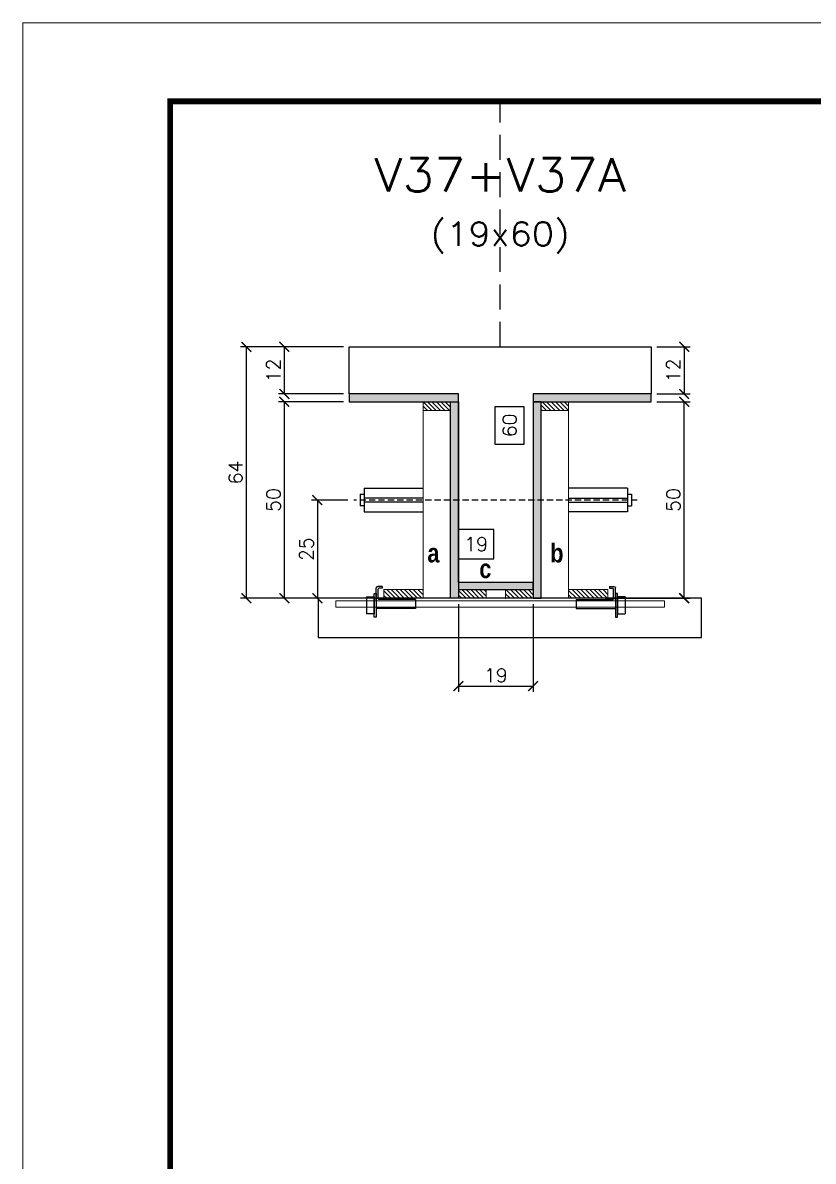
# Model space of a CAD drawing. Header units: millimetres. Extents: x 2921 to 9246, y 316 to 11751.
# Drawn here: x 7676 to 8078, y 4232 to 4812 of the extents above; entities that cross this region are included whole.
import ezdxf
from ezdxf.enums import TextEntityAlignment as Align

# ---------------------------------------------------------------- set-up
doc = ezdxf.new("R2010")
doc.units = ezdxf.units.MM
doc.linetypes.add('DASHED', pattern=[0.75, 0.5, -0.25])
doc.linetypes.add('HIDDEN', pattern=[9.525, 6.35, -3.175])
for name, color, linetype in [('1', 3, 'Continuous'), ('barrote', 251, 'Continuous'), ('COTA', 241, 'Continuous'), ('Cota Seção (2x)', 4, 'Continuous'), ('detalhes', 4, 'Continuous'), ('Hachura', 253, 'Continuous'), ('Painéis', 200, 'Continuous'), ('presilha', 1, 'Continuous'), ('TENSOR', 3, 'Continuous'), ('Texto de Titulo', 7, 'Continuous'), ('Texto Qtd Sarr', 242, 'Continuous')]:
    doc.layers.add(name, color=color, linetype=linetype)
for name, color, linetype, lineweight in [('CONCRETO', 251, 'Continuous', 25), ('Folhas', 255, 'Continuous', 9), ('Madeira', 126, 'Continuous', 18), ('SARRAFO DE PRESSAO', 251, 'DASHED', 9), ('SCO-___-LAJ', 2, 'Continuous', 0), ('Texto Seção', 7, 'Continuous', 15)]:
    doc.layers.add(name, color=color, linetype=linetype, lineweight=lineweight)
doc.styles.add('Romans', font='romans.shx')
doc.styles.add('TECNICA', font='techb___.ttf', dxfattribs={"height": 10})
doc.dimstyles.new('Cota Seção (2x)', dxfattribs={"dimtxt": 7, "dimasz": 5, "dimexe": 3, "dimexo": 3, "dimgap": 2, "dimtad": 3, "dimdec": 1, "dimlfac": 0.5, "dimzin": 12, "dimdsep": 46, "dimtxsty": 'Romans', "dimblk": 'ARCHTICK', "dimcen": 0, "dimclrd": 4, "dimclre": 4, "dimclrt": 1, "dimadec": 1, "dimazin": 3, "dimtfac": 1, "dimtdec": 1, "dimtmove": 0, "dimatfit": 3, "dimldrblk": 'OBLIQUE', "dimfxl": 1, "dimtolj": 1, "dimtzin": 12, "dimarcsym": 0})
doc.dimstyles.new('Cota Seção interna', dxfattribs={"dimtxt": 7, "dimasz": 6, "dimexe": 0.18, "dimexo": 2, "dimgap": -4, "dimtad": 3, "dimdec": 1, "dimlfac": 0.5, "dimzin": 12, "dimdsep": 46, "dimtxsty": 'Romans', "dimblk": 'ARCHTICK', "dimcen": 0.09, "dimse1": 1, "dimse2": 1, "dimsd1": 1, "dimsd2": 1, "dimclrd": 180, "dimclre": 5, "dimclrt": 1, "dimadec": 0, "dimazin": 3, "dimtfac": 1, "dimtdec": 1, "dimtofl": 0, "dimtmove": 0, "dimatfit": 3, "dimldrblk": 'ARCHTICK', "dimfxl": 1, "dimtolj": 1, "dimtzin": 0, "dimarcsym": 0})
pattern_1 = [(315, (30854.5243, -3710.9941), (1.12253202, 1.12253202), [])]

# ---------------------------------------------------------------- blocks, each defined once
blk = doc.blocks.new('9999999999')
at = {"layer": 'Folhas'}
blk.add_lwpolyline([(98138.98, 34190.21), (99623.98, 34190.21), (99623.98, 35240.21), (98138.98, 35240.21)], close=True, dxfattribs=at)
at = {"layer": 'Folhas', "color": 30, "const_width": 3}
blk.add_lwpolyline([(98213.98, 34230.21), (99583.98, 34230.21), (99583.98, 35200.21), (98213.98, 35200.21)], close=True, dxfattribs=at)
blk = doc.blocks.new('titulo1')
at = {"layer": 'Defpoints', "color": 252, "linetype": 'HIDDEN', "ltscale": 2}
blk.add_line((0, 0), (0, 125), dxfattribs=at)
at = {"layer": 'Defpoints', "style": 'Romans', "oblique": 15}
blk.add_attdef('FOLHA', text='', height=10, dxfattribs=at).set_placement((0, 15.58), align=Align.MIDDLE_CENTER)
at = {"layer": 'Texto Qtd Sarr', "color": 3, "style": 'Romans', "oblique": 15}
for tag, height, p in [('TITULO', 17, (0, 71.45)), ('SEÇÃO', 12, (0, 41.55))]:
    blk.add_attdef(tag, text='', height=height, dxfattribs=at).set_placement(p, align=Align.MIDDLE_CENTER)
blk = doc.blocks.new('_ArchTick')
at = {"color": 0, "linetype": 'ByBlock', "const_width": 0.15}
blk.add_lwpolyline([(-0.5, -0.5), (0.5, 0.5)], dxfattribs=at)
blk = doc.blocks.new('*D346')
at = {"layer": 'COTA', "color": 4, "lineweight": -2, "transparency": 16777216}
for p, q in [((7998.9, 4646.65), (8015.78, 4646.65)), ((8012.78, 4646.65), (8012.78, 4622.65)), ((7998.9, 4622.65), (8015.78, 4622.65))]:
    blk.add_line(p, q, dxfattribs=at)
at = {"layer": 'Defpoints', "color": 0, "transparency": 16777216}
for p in [(7995.9, 4646.65), (7995.9, 4622.65), (8012.78, 4622.65)]:
    blk.add_point(p, dxfattribs=at)
at = {"layer": 'COTA', "color": 4, "lineweight": -2, "transparency": 16777216, "xscale": 5, "yscale": 5, "zscale": 5}
for p, rotation in [((8012.78, 4646.65), 90), ((8012.78, 4622.65), 270)]:
    blk.add_blockref('_ArchTick', p, dxfattribs=dict(at, rotation=rotation))
at = {"layer": 'COTA', "color": 1, "transparency": 16777216, "insert": (8007.28, 4634.65), "char_height": 7, "attachment_point": 5, "rotation": 90, "style": 'Romans'}
blk.add_mtext('\\A1;12', dxfattribs=at)
blk = doc.blocks.new('_Oblique')
at = {"layer": '1', "color": 0, "lineweight": -2}
blk.add_line((-0.5, -0.5), (0.5, 0.5), dxfattribs=at)
blk = doc.blocks.new('*D347')
at = {"layer": 'COTA', "color": 4, "lineweight": -2, "transparency": 16777216}
for p, q in [((7839.3, 4646.65), (7786.93, 4646.65)), ((7789.93, 4518.65), (7789.93, 4646.65)), ((7861.3, 4518.65), (7786.93, 4518.65))]:
    blk.add_line(p, q, dxfattribs=at)
at = {"layer": 'Defpoints', "color": 0, "transparency": 16777216}
for p in [(7789.93, 4646.65), (7842.3, 4646.65), (7864.3, 4518.65)]:
    blk.add_point(p, dxfattribs=at)
at = {"layer": 'COTA', "color": 4, "lineweight": -2, "transparency": 16777216, "xscale": 5, "yscale": 5, "zscale": 5}
for p, rotation in [((7789.93, 4646.65), 90), ((7789.93, 4518.65), 270)]:
    blk.add_blockref('_ArchTick', p, dxfattribs=dict(at, rotation=rotation))
at = {"layer": 'COTA', "color": 1, "transparency": 16777216, "insert": (7784.43, 4582.65), "char_height": 7, "attachment_point": 5, "rotation": 90, "style": 'Romans'}
blk.add_mtext('\\A1;64', dxfattribs=at)
blk = doc.blocks.new('*D348')
at = {"layer": 'COTA', "color": 4, "lineweight": -2, "transparency": 16777216}
for p, q in [((7998.9, 4618.65), (8015.78, 4618.65)), ((8012.78, 4518.65), (8012.78, 4618.65)), ((7972.5, 4518.65), (8015.78, 4518.65))]:
    blk.add_line(p, q, dxfattribs=at)
at = {"layer": 'Defpoints', "color": 0, "transparency": 16777216}
for p in [(7995.9, 4618.65), (8012.78, 4618.65), (7969.5, 4518.65)]:
    blk.add_point(p, dxfattribs=at)
at = {"layer": 'COTA', "color": 4, "lineweight": -2, "transparency": 16777216, "xscale": 5, "yscale": 5, "zscale": 5}
for p, rotation in [((8012.78, 4618.65), 90), ((8012.78, 4518.65), 270)]:
    blk.add_blockref('_ArchTick', p, dxfattribs=dict(at, rotation=rotation))
at = {"layer": 'COTA', "color": 1, "transparency": 16777216, "insert": (8007.28, 4568.65), "char_height": 7, "attachment_point": 5, "rotation": 90, "style": 'Romans'}
blk.add_mtext('\\A1;50', dxfattribs=at)
blk = doc.blocks.new('*D349')
at = {"layer": 'Cota Seção (2x)', "color": 180, "lineweight": -2, "transparency": 16777216}
for p, q in [((7931.4, 4616.15), (7916.4, 4616.15)), ((7916.4, 4616.15), (7916.4, 4597.15)), ((7931.4, 4597.15), (7931.4, 4616.15)), ((7916.4, 4597.15), (7931.4, 4597.15))]:
    blk.add_line(p, q, dxfattribs=at)
at = {"layer": 'Defpoints', "color": 0, "transparency": 16777216}
for p in [(7935.4, 4646.65), (7946.9, 4646.65), (7946.9, 4526.65)]:
    blk.add_point(p, dxfattribs=at)
at = {"layer": 'Cota Seção (2x)', "color": 1, "transparency": 16777216, "insert": (7923.9, 4606.65), "char_height": 7, "attachment_point": 5, "rotation": 90, "style": 'Romans'}
blk.add_mtext('\\A1;60', dxfattribs=at)
blk = doc.blocks.new('*D350')
at = {"layer": 'COTA', "color": 4, "lineweight": -2, "transparency": 16777216}
for p, q in [((7839.3, 4646.65), (7806.25, 4646.65)), ((7809.25, 4646.65), (7809.25, 4622.65)), ((7839.3, 4622.65), (7806.25, 4622.65))]:
    blk.add_line(p, q, dxfattribs=at)
at = {"layer": 'Defpoints', "color": 0, "transparency": 16777216}
for p in [(7842.3, 4646.65), (7809.25, 4622.65), (7842.3, 4622.65)]:
    blk.add_point(p, dxfattribs=at)
at = {"layer": 'COTA', "color": 4, "lineweight": -2, "transparency": 16777216, "xscale": 5, "yscale": 5, "zscale": 5}
for p, rotation in [((7809.25, 4646.65), 90), ((7809.25, 4622.65), 270)]:
    blk.add_blockref('_ArchTick', p, dxfattribs=dict(at, rotation=rotation))
at = {"layer": 'COTA', "color": 1, "transparency": 16777216, "insert": (7803.75, 4634.65), "char_height": 7, "attachment_point": 5, "rotation": 90, "style": 'Romans'}
blk.add_mtext('\\A1;12', dxfattribs=at)
blk = doc.blocks.new('*D351')
at = {"layer": 'COTA', "color": 4, "lineweight": -2, "transparency": 16777216}
for p, q in [((7839.3, 4618.65), (7806.25, 4618.65)), ((7809.25, 4618.65), (7809.25, 4518.65)), ((7861.3, 4518.65), (7806.25, 4518.65))]:
    blk.add_line(p, q, dxfattribs=at)
at = {"layer": 'Defpoints', "color": 0, "transparency": 16777216}
for p in [(7842.3, 4618.65), (7809.25, 4518.65), (7864.3, 4518.65)]:
    blk.add_point(p, dxfattribs=at)
at = {"layer": 'COTA', "color": 4, "lineweight": -2, "transparency": 16777216, "xscale": 5, "yscale": 5, "zscale": 5}
for p, rotation in [((7809.25, 4618.65), 90), ((7809.25, 4518.65), 270)]:
    blk.add_blockref('_ArchTick', p, dxfattribs=dict(at, rotation=rotation))
at = {"layer": 'COTA', "color": 1, "transparency": 16777216, "insert": (7803.75, 4568.65), "char_height": 7, "attachment_point": 5, "rotation": 90, "style": 'Romans'}
blk.add_mtext('\\A1;50', dxfattribs=at)
blk = doc.blocks.new('PRESILHA METÁLICA 1')
at = {"layer": 'presilha'}
for p, q in [((7.5, 10.64), (7.5, 19.86)), ((12, 21), (8.64, 21)), ((9, 11.57), (9, 18.93)), ((12, 19.5), (9.57, 19.5)), ((12, 21), (12, 19.5)), ((0, 13), (6, 13)), ((0, 13), (0, 0)), ((6, 15.5), (7.5, 15.5)), ((6, -2.5), (6, 15.5)), ((6, 13), (6, 0)), ((7.5, 15.5), (7.5, -2.5)), ((37.5, 11), (9.57, 11)), ((37.5, 11), (37.5, 4.1)), ((6, 0), (0, 0)), ((37.5, 4.1), (7.5, 4.1)), ((7.5, -2.5), (6, -2.5))]:
    blk.add_line(p, q, dxfattribs=at)
for centre, radius, start, end in [((8.64, 19.86), 1.14, 90, 180), ((9.57, 18.93), 0.57, 90, 180), ((9.57, 11.57), 0.57, 180, 270)]:
    blk.add_arc(centre, radius, start, end, dxfattribs=at)
blk = doc.blocks.new('*D352')
at = {"layer": 'COTA', "color": 4, "lineweight": -2, "transparency": 16777216}
for p, q in [((7897.9, 4515.65), (7897.9, 4470.92)), ((7935.9, 4515.65), (7935.9, 4470.92)), ((7897.9, 4473.92), (7935.9, 4473.92))]:
    blk.add_line(p, q, dxfattribs=at)
at = {"layer": 'Defpoints', "color": 0, "transparency": 16777216}
for p in [(7897.9, 4518.65), (7935.9, 4518.65), (7935.9, 4473.92)]:
    blk.add_point(p, dxfattribs=at)
at = {"layer": 'COTA', "color": 4, "lineweight": -2, "transparency": 16777216, "xscale": 5, "yscale": 5, "zscale": 5, "rotation": 180}
blk.add_blockref('_ArchTick', (7897.9, 4473.92), dxfattribs=at)
at = {"layer": 'COTA', "color": 4, "lineweight": -2, "transparency": 16777216, "xscale": 5, "yscale": 5, "zscale": 5}
blk.add_blockref('_ArchTick', (7935.9, 4473.92), dxfattribs=at)
at = {"layer": 'COTA', "color": 1, "transparency": 16777216, "insert": (7916.9, 4479.42), "char_height": 7, "attachment_point": 5, "style": 'Romans'}
blk.add_mtext('\\A1;19', dxfattribs=at)
blk = doc.blocks.new('*D967')
at = {"layer": 'COTA', "color": 4, "lineweight": -2, "transparency": 16777216}
for p, q in [((7841.6, 4568.62), (7823.05, 4568.62)), ((7826.05, 4568.62), (7826.05, 4518.65)), ((7841.6, 4518.65), (7823.05, 4518.65))]:
    blk.add_line(p, q, dxfattribs=at)
at = {"layer": 'Defpoints', "color": 0, "transparency": 16777216}
for p in [(7844.6, 4568.62), (7826.05, 4518.65), (7844.6, 4518.65)]:
    blk.add_point(p, dxfattribs=at)
at = {"layer": 'COTA', "color": 4, "lineweight": -2, "transparency": 16777216, "xscale": 5, "yscale": 5, "zscale": 5}
for p, rotation in [((7826.05, 4568.62), 90), ((7826.05, 4518.65), 270)]:
    blk.add_blockref('_ArchTick', p, dxfattribs=dict(at, rotation=rotation))
at = {"layer": 'COTA', "color": 1, "transparency": 16777216, "insert": (7820.55, 4543.63), "char_height": 7, "attachment_point": 5, "rotation": 90, "style": 'Romans'}
blk.add_mtext('\\A1;25', dxfattribs=at)
blk = doc.blocks.new('*D353')
at = {"layer": 'Cota Seção (2x)', "color": 180, "lineweight": -2, "transparency": 16777216}
for p, q in [((7915.9, 4553.65), (7897.9, 4553.65)), ((7897.9, 4553.65), (7897.9, 4538.65)), ((7915.9, 4538.65), (7915.9, 4553.65)), ((7897.9, 4538.65), (7915.9, 4538.65))]:
    blk.add_line(p, q, dxfattribs=at)
at = {"layer": 'Defpoints', "color": 0, "transparency": 16777216}
for p in [(7935.9, 4534.65), (7897.91, 4518.65), (7935.9, 4518.65)]:
    blk.add_point(p, dxfattribs=at)
at = {"layer": 'Cota Seção (2x)', "color": 1, "transparency": 16777216, "insert": (7906.9, 4546.15), "char_height": 7, "attachment_point": 5, "style": 'Romans'}
blk.add_mtext('\\A1;19', dxfattribs=at)

msp = doc.modelspace()

# ---------------------------------------------------------------- hatches: boundary and pattern name
at = {"layer": 'Hachura'}
h = msp.add_hatch(color=256, dxfattribs=at)
h.dxf.hatch_style = 1
h.paths.add_polyline_path([(7897.9, 4618.65), (7897.9, 4622.65), (7842.3, 4622.65), (7842.3, 4618.65)])
h = msp.add_hatch(color=256, dxfattribs=at)
h.dxf.hatch_style = 1
h.paths.add_polyline_path([(7995.9, 4618.65), (7995.9, 4622.65), (7935.9, 4622.65), (7935.9, 4618.65)])
h = msp.add_hatch(dxfattribs=at)
h.set_pattern_fill('ANSI31', color=256, scale=0.5, angle=270, style=0)
h.set_pattern_definition([(315, (30854.5243, -3688.9941), (1.12253202, 1.12253202), [])])
h.paths.add_polyline_path([(7893.9, 4614.25), (7893.9, 4618.65), (7879.9, 4618.65), (7879.9, 4614.25)])
h = msp.add_hatch(color=256, dxfattribs=at)
h.dxf.hatch_style = 1
h.paths.add_polyline_path([(7897.9, 4618.65), (7893.9, 4618.65), (7893.9, 4518.65), (7897.9, 4518.65)])
h = msp.add_hatch(color=256, dxfattribs=at)
h.dxf.hatch_style = 1
h.paths.add_polyline_path([(7939.9, 4618.65), (7935.9, 4618.65), (7935.9, 4518.65), (7939.9, 4518.65)])
h = msp.add_hatch(dxfattribs=at)
h.set_pattern_fill('ANSI31', color=256, scale=0.5, angle=270, style=0)
h.set_pattern_definition([(315, (30854.5243, -3688.9941), (1.12253202, 1.12253202), [])])
h.paths.add_polyline_path([(7939.9, 4614.25), (7939.9, 4618.65), (7953.9, 4618.65), (7953.9, 4614.25)])
h = msp.add_hatch(dxfattribs=at)
h.set_pattern_fill('ANSI31', color=256, scale=0.5, angle=270, style=0)
h.set_pattern_definition([(315, (30854.5243, -3710.9941), (1.12253202, 1.12253202), [])])
h.paths.add_polyline_path([(7859.9, 4518.65), (7859.9, 4523.05), (7879.9, 4523.05), (7879.9, 4518.65)])
h = msp.add_hatch(color=256, dxfattribs=at)
h.dxf.hatch_style = 1
h.paths.add_polyline_path([(7935.9, 4523.05), (7935.9, 4526.65), (7897.9, 4526.65), (7897.9, 4523.05)])
h = msp.add_hatch(dxfattribs=at)
h.set_pattern_fill('ANSI31', color=256, scale=0.5, angle=270, style=0)
h.set_pattern_definition(pattern_1)
h.paths.add_polyline_path([(7897.9, 4518.65), (7897.9, 4523.05), (7911.9, 4523.05), (7911.9, 4518.65)])
h = msp.add_hatch(dxfattribs=at)
h.set_pattern_fill('ANSI31', color=256, scale=0.5, angle=270, style=0)
h.set_pattern_definition(pattern_1)
h.paths.add_polyline_path([(7935.9, 4518.65), (7935.9, 4523.05), (7921.9, 4523.05), (7921.9, 4518.65)])
h = msp.add_hatch(dxfattribs=at)
h.set_pattern_fill('ANSI31', color=256, scale=0.5, angle=270, style=0)
h.set_pattern_definition(pattern_1)
h.paths.add_polyline_path([(7973.9, 4518.65), (7973.9, 4523.05), (7953.9, 4523.05), (7953.9, 4518.65)])

# ---------------------------------------------------------------- linework, layer by layer
at = {"ltscale": 3}
for p, q in [((7849.9, 4574.62), (7849.9, 4562.62)), ((7849.9, 4574.62), (7879.9, 4574.62)), ((7983.9, 4574.62), (7953.9, 4574.62)), ((7983.9, 4574.62), (7983.9, 4562.62)), ((7847.9, 4571.62), (7847.9, 4565.62)), ((7847.9, 4571.62), (7849.9, 4571.62)), ((7879.9, 4569.62), (7849.9, 4569.62)), ((7953.9, 4569.62), (7983.9, 4569.62)), ((7983.9, 4571.62), (7985.9, 4571.62)), ((7985.9, 4571.62), (7985.9, 4565.62)), ((7849.9, 4565.62), (7847.9, 4565.62)), ((7879.9, 4567.62), (7849.9, 4567.62)), ((7849.9, 4562.62), (7879.9, 4562.62)), ((7953.9, 4567.62), (7983.9, 4567.62)), ((7983.9, 4562.62), (7953.9, 4562.62)), ((7983.9, 4565.62), (7985.9, 4565.62))]:
    msp.add_line(p, q, dxfattribs=at)
at = {"layer": 'barrote'}
msp.add_lwpolyline([(7826.45, 4498.65), (8021.63, 4498.65), (8021.63, 4518.65), (7826.45, 4518.65)], close=True, dxfattribs=at)
at = {"layer": 'CONCRETO'}
msp.add_lwpolyline([(7842.3, 4622.65), (7842.3, 4646.65), (7995.9, 4646.65), (7995.9, 4622.65), (7935.9, 4622.65), (7935.9, 4526.65), (7897.9, 4526.65), (7897.9, 4622.65)], close=True, dxfattribs=at)
at = {"layer": 'Madeira'}
for points in [[(7893.9, 4614.25), (7893.9, 4618.65), (7879.9, 4618.65), (7879.9, 4614.25)], [(7893.9, 4618.65), (7879.9, 4618.65), (7879.9, 4518.65), (7893.9, 4518.65)], [(7939.9, 4614.25), (7939.9, 4618.65), (7953.9, 4618.65), (7953.9, 4614.25)], [(7939.9, 4618.65), (7953.9, 4618.65), (7953.9, 4518.65), (7939.9, 4518.65)], [(7859.9, 4518.65), (7859.9, 4523.05), (7879.9, 4523.05), (7879.9, 4518.65)], [(7897.9, 4518.65), (7897.9, 4523.05), (7911.9, 4523.05), (7911.9, 4518.65)], [(7935.9, 4518.65), (7935.9, 4523.05), (7921.9, 4523.05), (7921.9, 4518.65)], [(7973.9, 4518.65), (7973.9, 4523.05), (7953.9, 4523.05), (7953.9, 4518.65)]]:
    msp.add_lwpolyline(points, close=True, dxfattribs=at)
at = {"layer": 'Painéis'}
for points in [[(7897.9, 4618.65), (7897.9, 4622.65), (7842.3, 4622.65), (7842.3, 4618.65)], [(7995.9, 4618.65), (7995.9, 4622.65), (7935.9, 4622.65), (7935.9, 4618.65)], [(7893.9, 4618.65), (7897.9, 4618.65), (7897.9, 4518.65), (7893.9, 4518.65)], [(7939.9, 4618.65), (7935.9, 4618.65), (7935.9, 4518.65), (7939.9, 4518.65)], [(7935.9, 4523.05), (7935.9, 4526.65), (7897.9, 4526.65), (7897.9, 4523.05)]]:
    msp.add_lwpolyline(points, close=True, dxfattribs=at)
at = {"layer": 'SCO-___-LAJ', "color": 1}
msp.add_lwpolyline([(7835.45, 4517.32), (8002.76, 4517.32), (8002.76, 4514.12), (7835.45, 4514.12)], close=True, dxfattribs=at)
at = {"layer": 'TENSOR', "linetype": 'HIDDEN', "ltscale": 0.5}
msp.add_line((7988.9, 4568.62), (7844.6, 4568.62), dxfattribs=at)

# ---------------------------------------------------------------- block references
at = {"layer": 'presilha', "yscale": 0.6666666666666666, "zscale": 0.6666666666666666}
for p, xscale in [((7851.04, 4510.68), 0.6666666666666666), ((7982.77, 4510.68), -0.6666666666666666)]:
    msp.add_blockref('PRESILHA METÁLICA 1', p, dxfattribs=dict(at, xscale=xscale))
at = {"layer": 'SARRAFO DE PRESSAO', "color": 6, "linetype": 'ByBlock'}
msp.add_blockref('9999999999', (-90462.85, -30428.56), dxfattribs=at)
at = {"layer": 'Texto Seção'}
ref = msp.add_blockref('titulo1', (7919.1, 4646.65), dxfattribs=at)
ref.add_attrib('TITULO', 'V37+V37A', dxfattribs={"layer": 'Texto de Titulo', "color": 7, "height": 17, "style": 'Romans', "width": 1.1}).set_placement((7919.1, 4734.15), align=Align.MIDDLE_CENTER)
ref.add_attrib('SEÇÃO', '(19x60)', dxfattribs={"layer": 'Texto de Titulo', "color": 7, "height": 12, "style": 'Romans', "width": 1.1}).set_placement((7919.1, 4704.15), align=Align.MIDDLE_CENTER)

# ---------------------------------------------------------------- texts
at = {"layer": 'detalhes', "style": 'TECNICA'}
for s, p in [('b', (7944.62, 4536.84)), ('a', (7882.07, 4536.85)), ('c', (7908.5, 4528.89))]:
    msp.add_text(s, height=9.6, dxfattribs=at).set_placement(p)

# ---------------------------------------------------------------- dimensions: what is measured, and where the dimension line sits
at = {"layer": 'COTA'}
for base, p1, p2, picture, middle in [((7789.93, 4646.65), (7864.3, 4518.65), (7842.3, 4646.65), '*D347', (7784.43, 4582.65)), ((7809.25, 4622.65), (7842.3, 4646.65), (7842.3, 4622.65), '*D350', (7803.75, 4634.65)), ((8012.78, 4622.65), (7995.9, 4646.65), (7995.9, 4622.65), '*D346', (8007.28, 4634.65)), ((7809.25, 4518.65), (7842.3, 4618.65), (7864.3, 4518.65), '*D351', (7803.75, 4568.65)), ((8012.78, 4618.65), (7969.5, 4518.65), (7995.9, 4618.65), '*D348', (8007.28, 4568.65)), ((7826.05, 4518.65), (7844.6, 4568.62), (7844.6, 4518.65), '*D967', (7820.55, 4543.63))]:
    dim = msp.add_linear_dim(base=base, p1=p1, p2=p2, angle=90, dimstyle='Cota Seção (2x)', dxfattribs=at)
    dim.commit()
    dim.dimension.update_dxf_attribs({"geometry": picture, "text_midpoint": middle})
dim = msp.add_linear_dim(base=(7935.9, 4473.92), p1=(7897.9, 4518.65), p2=(7935.9, 4518.65), dimstyle='Cota Seção (2x)', dxfattribs=at)
dim.commit()
dim.dimension.update_dxf_attribs({"geometry": '*D352', "text_midpoint": (7916.9, 4479.42)})
at = {"layer": 'Cota Seção (2x)'}
dim = msp.add_linear_dim(base=(7935.4, 4646.65), p1=(7946.9, 4526.65), p2=(7946.9, 4646.65), angle=90, dimstyle='Cota Seção interna', dxfattribs=at)
dim.commit()
dim.dimension.update_dxf_attribs({"geometry": '*D349', "text_midpoint": (7935.4, 4606.65), "dimtype": 160})
dim = msp.add_linear_dim(base=(7935.9, 4534.65), p1=(7897.91, 4518.65), p2=(7935.9, 4518.65), dimstyle='Cota Seção interna', dxfattribs=at)
dim.commit()
dim.dimension.update_dxf_attribs({"geometry": '*D353', "text_midpoint": (7906.9, 4534.65), "dimtype": 160})

doc.saveas('drawing.dxf')
